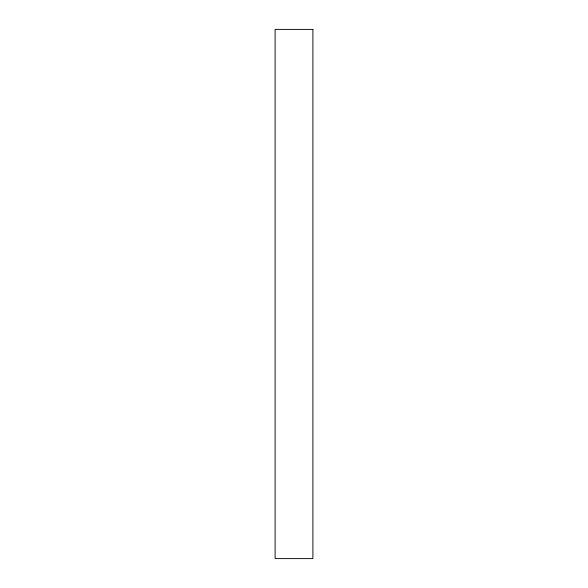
<?xml version="1.0" encoding="UTF-8"?>
<svg xmlns="http://www.w3.org/2000/svg" width="588" height="588" viewBox="0 0 588 588"><rect width="100%" height="100%" fill="white"/><g stroke="black" fill="none" stroke-linecap="round" stroke-linejoin="round"><path stroke-width="0.88" d="M312.897 29.4L275.103 29.4L275.103 558.6L312.897 558.6L312.897 29.4"/></g></svg>
